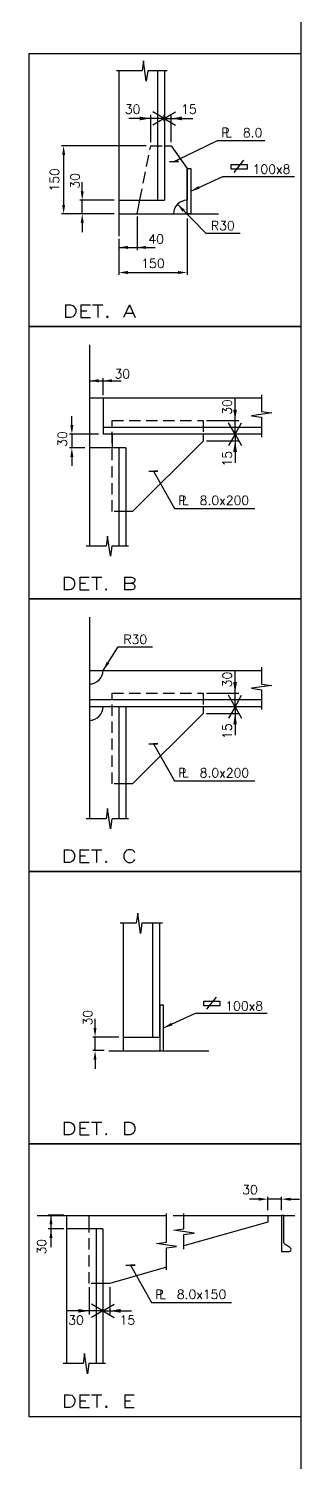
# Model space of a CAD drawing. Extents: x 53504 to 217282, y 25397 to 142583.
# Drawn here: x 213034 to 216035, y 114745 to 130530 of the extents above; entities that cross this region are included whole.
import ezdxf
from ezdxf.enums import TextEntityAlignment as Align

# ---------------------------------------------------------------- set-up
doc = ezdxf.new("R2010")
doc.units = 0
doc.header["$LTSCALE"] = 250
doc.linetypes.add('DASHED', pattern=[0.75, 0.5, -0.25])
doc.layers.get('0').update_dxf_attribs({"linetype": 'CONTINUOUS'})
doc.layers.get('DEFPOINTS').update_dxf_attribs({"linetype": 'CONTINUOUS'})
for name, color, linetype in [('S0CO1', 1, 'CONTINUOUS'), ('S0CO2', 2, 'CONTINUOUS'), ('S0CO5', 4, 'CONTINUOUS'), ('S0DA1', 1, 'DASHED'), ('S0DIM', 2, 'CONTINUOUS'), ('S0TX2', 2, 'CONTINUOUS')]:
    doc.layers.add(name, color=color, linetype=linetype)
doc.styles.add('ROMANS', font='romans', dxfattribs={"height": 100})
doc.dimstyles.new('ROAR', dxfattribs={"dimscale": 0.4, "dimtxt": 150, "dimasz": 2.4, "dimexe": 100, "dimexo": 100, "dimgap": 400, "dimtad": 0, "dimdsep": 46, "dimtxsty": 'ROMANS', "dimblk1": 'PILB', "dimblk2": 'PILC', "dimsah": 1, "dimcen": 0, "dimclrd": 1, "dimclre": 1, "dimclrt": 2, "dimadec": 0, "dimazin": 0, "dimtfac": 1, "dimtmove": 2, "dimatfit": 3, "dimldrblk": 'PILB', "dimfxl": 100, "dimtvp": 100, "dimtolj": 1, "dimarcsym": 0})
doc.dimstyles.new('ROAR1', dxfattribs={"dimscale": 0.4, "dimtxt": 2, "dimasz": 2, "dimexe": 75, "dimexo": 75, "dimgap": 500, "dimtad": 0, "dimdsep": 46, "dimtxsty": 'ROMANS', "dimblk1": 'PILD', "dimblk2": 'PILC', "dimsah": 1, "dimcen": 0, "dimclrd": 1, "dimclre": 1, "dimclrt": 2, "dimadec": 0, "dimazin": 0, "dimtfac": 1, "dimtmove": 2, "dimatfit": 3, "dimldrblk": 'PILD', "dimfxl": 1, "dimtvp": 100, "dimtolj": 1, "dimarcsym": 0})
doc.dimstyles.get("Standard").update_dxf_attribs({"dimscale": 50, "dimtxt": 2, "dimasz": 2, "dimexe": 0.5, "dimexo": 1, "dimgap": 1, "dimtad": 1, "dimdsep": 46, "dimtxsty": 'ROMANS', "dimcen": 1.5, "dimclrd": 1, "dimclre": 1, "dimclrt": 2, "dimazin": 2, "dimtfac": 1, "dimtmove": 2, "dimatfit": 3, "dimfxl": 1, "dimtvp": 100, "dimtolj": 1, "dimarcsym": 0})

# ---------------------------------------------------------------- blocks, each defined once
blk = doc.blocks.new('PILD')
at = {"color": 1, "linetype": 'ByBlock'}
blk.add_line((0, 0), (250, 0), dxfattribs=at)
blk.add_solid([(125, 21), (125, -21), (0, 0)], dxfattribs=at)
blk = doc.blocks.new('PILC')
at = {"color": 1, "linetype": 'ByBlock'}
blk.add_line((0, 0), (-250, 0), dxfattribs=at)
blk.add_solid([(-125, 21), (-125, -21), (0, 0)], dxfattribs=at)
blk = doc.blocks.new('*D154')
at = {"layer": 'DEFPOINTS', "color": 0, "transparency": 16777216}
for p in [(214227, 128490), (214027, 128246), (214227, 128121)]:
    blk.add_point(p, dxfattribs=at)
at = {"layer": 'S0DIM', "color": 1, "lineweight": -2, "transparency": 16777216}
for p, q in [((214227, 128460), (214227, 128091)), ((214027, 128216), (214027, 128091)), ((214027, 128121), (214026, 128121)), ((214027, 128121), (214227, 128121)), ((214228, 128121), (214229, 128121))]:
    blk.add_line(p, q, dxfattribs=at)
at = {"layer": 'S0DIM', "color": 1, "lineweight": -2, "transparency": 16777216, "xscale": 0.8, "yscale": 0.8, "zscale": 0.8}
blk.add_blockref('PILD', (214027, 128121), dxfattribs=at)
at = {"layer": 'S0DIM', "color": 1, "lineweight": -2, "transparency": 16777216, "xscale": 0.8, "yscale": 0.8, "zscale": 0.8, "rotation": 180}
blk.add_blockref('PILC', (214227, 128121), dxfattribs=at)
at = {"layer": 'S0DIM', "color": 2, "transparency": 16777216, "insert": (214437, 128214), "char_height": 100, "attachment_point": 5, "style": 'ROMANS'}
blk.add_mtext('\\A1;40', dxfattribs=at)
blk = doc.blocks.new('*D155')
at = {"layer": 'DEFPOINTS', "color": 0, "transparency": 16777216}
for p in [(214777, 128490), (214027, 128246), (214777, 127845)]:
    blk.add_point(p, dxfattribs=at)
at = {"layer": 'S0CO1', "color": 1, "lineweight": -2, "transparency": 16777216}
for p, q in [((214777, 128440), (214777, 127820)), ((214027, 128196), (214027, 127820)), ((214127, 127845), (214677, 127845))]:
    blk.add_line(p, q, dxfattribs=at)
at = {"layer": 'S0CO1', "color": 1, "transparency": 16777216}
for points in [[(214127, 127862), (214127, 127828), (214027, 127845)], [(214677, 127862), (214677, 127828), (214777, 127845)]]:
    blk.add_solid(points, dxfattribs=at)
at = {"layer": 'S0CO1', "color": 2, "transparency": 16777216, "insert": (214402, 127945), "char_height": 100, "attachment_point": 5, "style": 'ROMANS'}
blk.add_mtext('\\A1;150', dxfattribs=at)
blk = doc.blocks.new('*D156')
at = {"layer": 'DEFPOINTS', "color": 0, "transparency": 16777216}
for p in [(214377, 129240), (213419, 128490), (214027, 128490)]:
    blk.add_point(p, dxfattribs=at)
at = {"layer": 'S0CO1', "color": 1, "lineweight": -2, "transparency": 16777216}
for p, q in [((214327, 129240), (213394, 129240)), ((213419, 129140), (213419, 128590)), ((213977, 128490), (213394, 128490))]:
    blk.add_line(p, q, dxfattribs=at)
at = {"layer": 'S0CO1', "color": 1, "transparency": 16777216}
for points in [[(213403, 129140), (213436, 129140), (213419, 129240)], [(213403, 128590), (213436, 128590), (213419, 128490)]]:
    blk.add_solid(points, dxfattribs=at)
at = {"layer": 'S0CO1', "color": 2, "transparency": 16777216, "insert": (213319, 128865), "char_height": 100, "attachment_point": 5, "rotation": 90, "style": 'ROMANS'}
blk.add_mtext('\\A1;150', dxfattribs=at)
blk = doc.blocks.new('PILB')
at = {"color": 1}
for q in [(130, 75), (130, -75)]:
    blk.add_line((0, 0), q, dxfattribs=at)
at = {"color": 1, "linetype": 'ByBlock'}
blk.add_line((0, 0), (250, 0), dxfattribs=at)
blk = doc.blocks.new('*D157')
at = {"layer": 'DEFPOINTS', "color": 0, "transparency": 16777216}
for p in [(214527, 129472), (214602, 129541), (214602, 129240)]:
    blk.add_point(p, dxfattribs=at)
at = {"layer": 'S0DIM', "color": 1, "lineweight": -2, "transparency": 16777216}
for p, q in [((214526, 129541), (214526, 129541)), ((214527, 129512), (214527, 129581)), ((214527, 129541), (214602, 129541)), ((214602, 129280), (214602, 129581)), ((214603, 129541), (214604, 129541))]:
    blk.add_line(p, q, dxfattribs=at)
at = {"layer": 'S0DIM', "color": 1, "lineweight": -2, "transparency": 16777216, "xscale": 0.9600000000000001, "yscale": 0.9600000000000001, "zscale": 0.9600000000000001}
blk.add_blockref('PILB', (214527, 129541), dxfattribs=at)
at = {"layer": 'S0DIM', "color": 1, "lineweight": -2, "transparency": 16777216, "xscale": 0.9600000000000001, "yscale": 0.9600000000000001, "zscale": 0.9600000000000001, "rotation": 180}
blk.add_blockref('PILC', (214602, 129541), dxfattribs=at)
at = {"layer": 'S0DIM', "color": 2, "transparency": 16777216, "insert": (214798, 129643), "char_height": 100, "attachment_point": 5, "style": 'ROMANS'}
blk.add_mtext('\\A1;15', dxfattribs=at)
blk = doc.blocks.new('*D158')
at = {"layer": 'DEFPOINTS', "color": 0, "transparency": 16777216}
for p in [(214377, 129541), (214527, 129472), (214377, 129240)]:
    blk.add_point(p, dxfattribs=at)
at = {"layer": 'S0DIM', "color": 1, "lineweight": -2, "transparency": 16777216}
for p, q in [((214376, 129541), (214376, 129541)), ((214377, 129280), (214377, 129581)), ((214527, 129541), (214377, 129541)), ((214527, 129512), (214527, 129581)), ((214528, 129541), (214529, 129541))]:
    blk.add_line(p, q, dxfattribs=at)
at = {"layer": 'S0DIM', "color": 1, "lineweight": -2, "transparency": 16777216, "xscale": 0.9600000000000001, "yscale": 0.9600000000000001, "zscale": 0.9600000000000001, "rotation": 180}
blk.add_blockref('PILB', (214527, 129541), dxfattribs=at)
at = {"layer": 'S0DIM', "color": 1, "lineweight": -2, "transparency": 16777216, "xscale": 0.9600000000000001, "yscale": 0.9600000000000001, "zscale": 0.9600000000000001}
blk.add_blockref('PILC', (214377, 129541), dxfattribs=at)
at = {"layer": 'S0DIM', "color": 2, "transparency": 16777216, "insert": (214178, 129643), "char_height": 100, "attachment_point": 5, "style": 'ROMANS'}
blk.add_mtext('\\A1;30', dxfattribs=at)
blk = doc.blocks.new('*D159')
at = {"layer": 'DEFPOINTS', "color": 0, "transparency": 16777216}
for p in [(213624, 128640), (214027, 128640), (214027, 128490)]:
    blk.add_point(p, dxfattribs=at)
at = {"layer": 'S0CO1', "color": 1, "lineweight": -2, "transparency": 16777216}
for p, q in [((213624, 128740), (213624, 128840)), ((213977, 128640), (213599, 128640)), ((213977, 128490), (213599, 128490)), ((213624, 128490), (213624, 128640)), ((213624, 128390), (213624, 128290))]:
    blk.add_line(p, q, dxfattribs=at)
at = {"layer": 'S0CO1', "color": 1, "transparency": 16777216}
for points in [[(213607, 128740), (213640, 128740), (213624, 128640)], [(213607, 128390), (213640, 128390), (213624, 128490)]]:
    blk.add_solid(points, dxfattribs=at)
at = {"layer": 'S0CO1', "color": 2, "transparency": 16777216, "insert": (213543, 128854), "char_height": 100, "attachment_point": 5, "rotation": 90, "style": 'ROMANS'}
blk.add_mtext('\\A1;30', dxfattribs=at)
blk = doc.blocks.new('FLST-2')
at = {"layer": 'S0TX2', "color": 1}
for p, q in [((-222, 65), (-117, 198)), ((-256, 101), (-256, 151)), ((-256, 151), (-81, 151)), ((-81, 101), (-256, 101)), ((-81, 151), (-81, 101))]:
    blk.add_line(p, q, dxfattribs=at)
at = {"layer": 'S0TX2', "style": 'ROMANS'}
blk.add_attdef('FL.ST', (-20, 50), '', height=100, dxfattribs=at)
blk = doc.blocks.new('PLDIM2')
at = {"layer": 'S0TX2', "style": 'ROMANS'}
for s, p in [('P', (-19, 0)), ('L', (23, 0))]:
    blk.add_text(s, height=100, dxfattribs=at).set_placement(p)
blk.add_attdef('XX.X', (168, -1), '', height=100, dxfattribs=at)
blk = doc.blocks.new('*D160')
at = {"layer": 'DEFPOINTS', "color": 0, "transparency": 16777216}
for p in [(213703, 126708), (213853, 126653), (213853, 126465)]:
    blk.add_point(p, dxfattribs=at)
at = {"layer": 'S0DIM', "color": 1, "lineweight": -2, "transparency": 16777216}
for p, q in [((213702, 126653), (213701, 126653)), ((213703, 126678), (213703, 126623)), ((213703, 126653), (213853, 126653)), ((213853, 126495), (213853, 126683)), ((213854, 126653), (213855, 126653))]:
    blk.add_line(p, q, dxfattribs=at)
at = {"layer": 'S0DIM', "color": 1, "lineweight": -2, "transparency": 16777216, "xscale": 0.8, "yscale": 0.8, "zscale": 0.8}
blk.add_blockref('PILD', (213703, 126653), dxfattribs=at)
at = {"layer": 'S0DIM', "color": 1, "lineweight": -2, "transparency": 16777216, "xscale": 0.8, "yscale": 0.8, "zscale": 0.8, "rotation": 180}
blk.add_blockref('PILC', (213853, 126653), dxfattribs=at)
at = {"layer": 'S0DIM', "color": 2, "transparency": 16777216, "insert": (214065, 126729), "char_height": 100, "attachment_point": 5, "style": 'ROMANS'}
blk.add_mtext('\\A1;30', dxfattribs=at)
blk = doc.blocks.new('*D161')
at = {"layer": 'DEFPOINTS', "color": 0, "transparency": 16777216}
for p in [(213853, 126065), (213510, 125915), (213703, 125915)]:
    blk.add_point(p, dxfattribs=at)
at = {"layer": 'S0CO1', "color": 1, "lineweight": -2, "transparency": 16777216}
for p, q in [((213510, 126165), (213510, 126265)), ((213803, 126065), (213485, 126065)), ((213510, 126065), (213510, 125915)), ((213653, 125915), (213485, 125915)), ((213510, 125815), (213510, 125715))]:
    blk.add_line(p, q, dxfattribs=at)
at = {"layer": 'S0CO1', "color": 1, "transparency": 16777216}
for points in [[(213493, 126165), (213526, 126165), (213510, 126065)], [(213493, 125815), (213526, 125815), (213510, 125915)]]:
    blk.add_solid(points, dxfattribs=at)
at = {"layer": 'S0CO1', "color": 2, "transparency": 16777216, "insert": (213405, 126011), "char_height": 100, "attachment_point": 5, "rotation": 90, "style": 'ROMANS'}
blk.add_mtext('\\A1;30', dxfattribs=at)
blk = doc.blocks.new('*D162')
at = {"layer": 'DEFPOINTS', "color": 0, "transparency": 16777216}
for p in [(214953, 125990), (215306, 125990), (215362, 126065)]:
    blk.add_point(p, dxfattribs=at)
at = {"layer": 'S0DIM', "color": 1, "lineweight": -2, "transparency": 16777216}
for p, q in [((214993, 125990), (215346, 125990)), ((215322, 126065), (215266, 126065)), ((215306, 126066), (215306, 126067)), ((215306, 126065), (215306, 125990)), ((215306, 125989), (215306, 125988))]:
    blk.add_line(p, q, dxfattribs=at)
at = {"layer": 'S0DIM', "color": 1, "lineweight": -2, "transparency": 16777216, "xscale": 0.9600000000000001, "yscale": 0.9600000000000001, "zscale": 0.9600000000000001}
for name, p, rotation in [('PILB', (215306, 126065), 270), ('PILC', (215306, 125990), 90)]:
    blk.add_blockref(name, p, dxfattribs=dict(at, rotation=rotation))
at = {"layer": 'S0DIM', "color": 2, "transparency": 16777216, "insert": (215219, 125795), "char_height": 100, "attachment_point": 5, "rotation": 90, "style": 'ROMANS'}
blk.add_mtext('\\A1;15', dxfattribs=at)
blk = doc.blocks.new('*D163')
at = {"layer": 'DEFPOINTS', "color": 0, "transparency": 16777216}
for p in [(214953, 126215), (215306, 126215), (215362, 126065)]:
    blk.add_point(p, dxfattribs=at)
at = {"layer": 'S0DIM', "color": 1, "lineweight": -2, "transparency": 16777216}
for p, q in [((214993, 126215), (215346, 126215)), ((215306, 126216), (215306, 126217)), ((215306, 126065), (215306, 126215)), ((215322, 126065), (215266, 126065)), ((215306, 126064), (215306, 126063))]:
    blk.add_line(p, q, dxfattribs=at)
at = {"layer": 'S0DIM', "color": 1, "lineweight": -2, "transparency": 16777216, "xscale": 0.9600000000000001, "yscale": 0.9600000000000001, "zscale": 0.9600000000000001}
for name, p, rotation in [('PILC', (215306, 126215), 270), ('PILB', (215306, 126065), 90)]:
    blk.add_blockref(name, p, dxfattribs=dict(at, rotation=rotation))
at = {"layer": 'S0DIM', "color": 2, "transparency": 16777216, "insert": (215219, 126364), "char_height": 100, "attachment_point": 5, "rotation": 90, "style": 'ROMANS'}
blk.add_mtext('\\A1;30', dxfattribs=at)
blk = doc.blocks.new('*D164')
at = {"layer": 'DEFPOINTS', "color": 0, "transparency": 16777216}
for p in [(214953, 122990), (215306, 122990), (215362, 123065)]:
    blk.add_point(p, dxfattribs=at)
at = {"layer": 'S0DIM', "color": 1, "lineweight": -2, "transparency": 16777216}
for p, q in [((214993, 122990), (215346, 122990)), ((215322, 123065), (215266, 123065)), ((215306, 123066), (215306, 123067)), ((215306, 123065), (215306, 122990)), ((215306, 122989), (215306, 122988))]:
    blk.add_line(p, q, dxfattribs=at)
at = {"layer": 'S0DIM', "color": 1, "lineweight": -2, "transparency": 16777216, "xscale": 0.9600000000000001, "yscale": 0.9600000000000001, "zscale": 0.9600000000000001}
for name, p, rotation in [('PILB', (215306, 123065), 270), ('PILC', (215306, 122990), 90)]:
    blk.add_blockref(name, p, dxfattribs=dict(at, rotation=rotation))
at = {"layer": 'S0DIM', "color": 2, "transparency": 16777216, "insert": (215219, 122795), "char_height": 100, "attachment_point": 5, "rotation": 90, "style": 'ROMANS'}
blk.add_mtext('\\A1;15', dxfattribs=at)
blk = doc.blocks.new('*D165')
at = {"layer": 'DEFPOINTS', "color": 0, "transparency": 16777216}
for p in [(214953, 123215), (215306, 123215), (215362, 123065)]:
    blk.add_point(p, dxfattribs=at)
at = {"layer": 'S0DIM', "color": 1, "lineweight": -2, "transparency": 16777216}
for p, q in [((214993, 123215), (215346, 123215)), ((215306, 123216), (215306, 123217)), ((215306, 123065), (215306, 123215)), ((215322, 123065), (215266, 123065)), ((215306, 123064), (215306, 123063))]:
    blk.add_line(p, q, dxfattribs=at)
at = {"layer": 'S0DIM', "color": 1, "lineweight": -2, "transparency": 16777216, "xscale": 0.9600000000000001, "yscale": 0.9600000000000001, "zscale": 0.9600000000000001}
for name, p, rotation in [('PILC', (215306, 123215), 270), ('PILB', (215306, 123065), 90)]:
    blk.add_blockref(name, p, dxfattribs=dict(at, rotation=rotation))
at = {"layer": 'S0DIM', "color": 2, "transparency": 16777216, "insert": (215219, 123364), "char_height": 100, "attachment_point": 5, "rotation": 90, "style": 'ROMANS'}
blk.add_mtext('\\A1;30', dxfattribs=at)
blk = doc.blocks.new('*D166')
at = {"layer": 'DEFPOINTS', "color": 0, "transparency": 16777216}
for p in [(213451, 117465), (213280, 117315), (213451, 117315)]:
    blk.add_point(p, dxfattribs=at)
at = {"layer": 'S0DIM', "color": 1, "lineweight": -2, "transparency": 16777216}
for p, q in [((213421, 117465), (213250, 117465)), ((213280, 117465), (213280, 117466)), ((213280, 117465), (213280, 117315)), ((213421, 117315), (213250, 117315)), ((213280, 117314), (213280, 117313))]:
    blk.add_line(p, q, dxfattribs=at)
at = {"layer": 'S0DIM', "color": 1, "lineweight": -2, "transparency": 16777216, "xscale": 0.8, "yscale": 0.8, "zscale": 0.8}
for name, p, rotation in [('PILD', (213280, 117465), 270), ('PILC', (213280, 117315), 90)]:
    blk.add_blockref(name, p, dxfattribs=dict(at, rotation=rotation))
at = {"layer": 'S0DIM', "color": 2, "transparency": 16777216, "insert": (213176, 117120), "char_height": 100, "attachment_point": 5, "rotation": 90, "style": 'ROMANS'}
blk.add_mtext('\\A1;30', dxfattribs=at)
blk = doc.blocks.new('HP100x7')
at = {"color": 0}
blk.add_lwpolyline([(0, 0), (0, -100), (20.5, -100, 0.767327), (23.5, -88.8), (9.5, -79.3, -0.267949), (7, -74.9), (7, 0)], format="xyb", close=True, dxfattribs=at)
blk = doc.blocks.new('*D167')
at = {"layer": 'DEFPOINTS', "color": 0, "transparency": 16777216}
for p in [(215666, 117643), (215666, 117472), (215816, 117472)]:
    blk.add_point(p, dxfattribs=at)
at = {"layer": 'S0CO1', "color": 1, "lineweight": -2, "transparency": 16777216}
for p, q in [((215566, 117643), (215466, 117643)), ((215666, 117522), (215666, 117668)), ((215816, 117643), (215666, 117643)), ((215816, 117522), (215816, 117668)), ((215916, 117643), (216016, 117643))]:
    blk.add_line(p, q, dxfattribs=at)
at = {"layer": 'S0CO1', "color": 1, "transparency": 16777216}
for points in [[(215566, 117659), (215566, 117626), (215666, 117643)], [(215916, 117659), (215916, 117626), (215816, 117643)]]:
    blk.add_solid(points, dxfattribs=at)
at = {"layer": 'S0CO1', "color": 2, "transparency": 16777216, "insert": (215471, 117747), "char_height": 100, "attachment_point": 5, "style": 'ROMANS'}
blk.add_mtext('\\A1;30', dxfattribs=at)
blk = doc.blocks.new('*D168')
at = {"layer": 'DEFPOINTS', "color": 0, "transparency": 16777216}
for p in [(213926, 116714), (213851, 116482), (213926, 116413)]:
    blk.add_point(p, dxfattribs=at)
at = {"layer": 'S0DIM', "color": 1, "lineweight": -2, "transparency": 16777216}
for p, q in [((213926, 116674), (213926, 116373)), ((213850, 116413), (213849, 116413)), ((213851, 116442), (213851, 116373)), ((213851, 116413), (213926, 116413)), ((213927, 116413), (213928, 116413))]:
    blk.add_line(p, q, dxfattribs=at)
at = {"layer": 'S0DIM', "color": 1, "lineweight": -2, "transparency": 16777216, "xscale": 0.9600000000000001, "yscale": 0.9600000000000001, "zscale": 0.9600000000000001}
blk.add_blockref('PILB', (213851, 116413), dxfattribs=at)
at = {"layer": 'S0DIM', "color": 1, "lineweight": -2, "transparency": 16777216, "xscale": 0.9600000000000001, "yscale": 0.9600000000000001, "zscale": 0.9600000000000001, "rotation": 180}
blk.add_blockref('PILC', (213926, 116413), dxfattribs=at)
at = {"layer": 'S0DIM', "color": 2, "transparency": 16777216, "insert": (214121, 116311), "char_height": 100, "attachment_point": 5, "style": 'ROMANS'}
blk.add_mtext('\\A1;15', dxfattribs=at)
blk = doc.blocks.new('*D169')
at = {"layer": 'DEFPOINTS', "color": 0, "transparency": 16777216}
for p in [(213701, 116714), (213701, 116413), (213851, 116482)]:
    blk.add_point(p, dxfattribs=at)
at = {"layer": 'S0DIM', "color": 1, "lineweight": -2, "transparency": 16777216}
for p, q in [((213701, 116674), (213701, 116373)), ((213700, 116413), (213699, 116413)), ((213851, 116413), (213701, 116413)), ((213851, 116442), (213851, 116373)), ((213852, 116413), (213853, 116413))]:
    blk.add_line(p, q, dxfattribs=at)
at = {"layer": 'S0DIM', "color": 1, "lineweight": -2, "transparency": 16777216, "xscale": 0.9600000000000001, "yscale": 0.9600000000000001, "zscale": 0.9600000000000001}
blk.add_blockref('PILC', (213701, 116413), dxfattribs=at)
at = {"layer": 'S0DIM', "color": 1, "lineweight": -2, "transparency": 16777216, "xscale": 0.9600000000000001, "yscale": 0.9600000000000001, "zscale": 0.9600000000000001, "rotation": 180}
blk.add_blockref('PILB', (213851, 116413), dxfattribs=at)
at = {"layer": 'S0DIM', "color": 2, "transparency": 16777216, "insert": (213556, 116311), "char_height": 100, "attachment_point": 5, "style": 'ROMANS'}
blk.add_mtext('\\A1;30', dxfattribs=at)
blk = doc.blocks.new('*D215')
at = {"layer": 'DEFPOINTS', "color": 0, "transparency": 16777216}
for p in [(213765, 119428), (214077, 119428), (213917, 119278)]:
    blk.add_point(p, dxfattribs=at)
at = {"layer": 'S0CO1', "color": 1, "lineweight": -2, "transparency": 16777216}
for p, q in [((213765, 119528), (213765, 119628)), ((214027, 119428), (213740, 119428)), ((213765, 119278), (213765, 119428)), ((213867, 119278), (213740, 119278)), ((213765, 119178), (213765, 119078))]:
    blk.add_line(p, q, dxfattribs=at)
at = {"layer": 'S0CO1', "color": 1, "transparency": 16777216}
for points in [[(213748, 119528), (213781, 119528), (213765, 119428)], [(213748, 119178), (213781, 119178), (213765, 119278)]]:
    blk.add_solid(points, dxfattribs=at)
at = {"layer": 'S0CO1', "color": 2, "transparency": 16777216, "insert": (213683, 119641), "char_height": 100, "attachment_point": 5, "rotation": 90, "style": 'ROMANS'}
blk.add_mtext('\\A1;30', dxfattribs=at)

msp = doc.modelspace()

# ---------------------------------------------------------------- linework, layer by layer
at = {"layer": 'S0CO1', "color": 6}
msp.add_line((216034.929, 92984.046), (216034.459, 141186.874), dxfattribs=at)
at = {"layer": 'S0CO1', "color": 0}
for p, q in [((214401.503, 119427.583), (214401.503, 120680.224)), ((214476.503, 119427.583), (214476.503, 120680.224)), ((214076.503, 119427.583), (214476.503, 119427.583))]:
    msp.add_line(p, q, dxfattribs=at)
for points in [[(213034.456, 127251.194), (216034.459, 127251.194), (216034.459, 130251.189), (213034.456, 130251.189)], [(213034.456, 124251.199), (216034.459, 124251.199), (216034.459, 127251.194), (213034.456, 127251.194)], [(213034.456, 121251.203), (216034.459, 121251.203), (216034.459, 124251.199), (213034.456, 124251.199)], [(213034.456, 118251.208), (216034.459, 118251.208), (216034.459, 121251.203), (213034.456, 121251.203)], [(213034.456, 115251.213), (216034.459, 115251.213), (216034.459, 118251.208), (213034.456, 118251.208)]]:
    msp.add_lwpolyline(points, close=True, dxfattribs=at)
at = {"layer": 'S0CO1', "color": 0, "flags": 128}
for points in [[(214559.745, 130063.82), (214344.355, 130063.82), (214328.698, 129952.415), (214297.384, 130175.225), (214281.727, 130063.82), (214001.949, 130063.82)], [(215598.339, 126498.847), (215598.339, 126314.243), (215709.744, 126298.586), (215486.934, 126267.272), (215598.339, 126251.615), (215598.339, 126032.512)], [(214133.721, 124831.794), (213949.116, 124831.794), (213933.459, 124720.389), (213902.145, 124943.199), (213886.488, 124831.794), (213667.385, 124831.794)], [(215598.339, 123498.852), (215598.339, 123314.247), (215709.744, 123298.59), (215486.934, 123267.276), (215598.339, 123251.619), (215598.339, 123032.516)], [(214133.721, 121831.798), (213949.116, 121831.798), (213933.459, 121720.393), (213902.145, 121943.204), (213886.488, 121831.798), (213667.385, 121831.798)], [(214507.149, 120680.224), (214281.143, 120680.224), (214265.486, 120568.819), (214234.172, 120791.629), (214218.515, 120680.224), (214040.813, 120680.224)], [(214551.372, 116865.956), (214551.372, 117107.238), (214662.777, 117122.895), (214439.967, 117154.209), (214551.372, 117169.866), (214551.372, 117486.33)], [(214743.2, 117092.081), (214743.2, 117253.212), (214854.606, 117268.869), (214631.795, 117300.183), (214743.2, 117315.84), (214743.2, 117485.67)], [(213881.469, 115831.808), (213696.864, 115831.808), (213681.207, 115720.403), (213649.893, 115943.213), (213634.236, 115831.808), (213415.133, 115831.808)]]:
    msp.add_lwpolyline(points, dxfattribs=at)
at = {"layer": 'S0CO2', "color": 0}
for p, q in [((214452.426, 130063.82), (214452.426, 128640.115)), ((214527.426, 130063.82), (214527.426, 128640.115)), ((214027.426, 128640.115), (214527.426, 128640.115)), ((213853.075, 126464.663), (213853.075, 126064.664)), ((215598.339, 126139.664), (213853.075, 126139.664)), ((215598.339, 126064.664), (213853.075, 126064.664)), ((213953.073, 126064.664), (213953.073, 125914.664)), ((214103.073, 125914.664), (213703.075, 125914.664)), ((214028.073, 125914.664), (214028.073, 124831.794)), ((214103.073, 125914.664), (214103.073, 124831.794)), ((215598.339, 123139.669), (213703.075, 123139.669)), ((215598.339, 123064.669), (213703.075, 123064.669)), ((214028.073, 123064.669), (214028.073, 121831.798)), ((214103.073, 123064.669), (214103.073, 121831.798)), ((213700.821, 117314.677), (213700.821, 117464.677)), ((213850.821, 117314.677), (213450.823, 117314.677)), ((213775.821, 117314.677), (213775.821, 115831.808)), ((213850.821, 117314.677), (213850.821, 115831.808))]:
    msp.add_line(p, q, dxfattribs=at)
msp.add_lwpolyline([(214527.426, 129240.116), (214602.426, 129240.116), (214777.434, 128990.116), (214777.434, 128640.116, 0.414213562), (214627.434, 128490.116)], format="xyb", dxfattribs=at)
for points in [[(214777.434, 128490.116), (214777.434, 128990.116), (214817.434, 128990.116), (214817.434, 128490.116)], [(214516.503, 119277.583), (214516.503, 119777.583), (214476.503, 119777.583), (214476.503, 119277.583)]]:
    msp.add_lwpolyline(points, close=True, dxfattribs=at)
for points in [[(214227.426, 128490.115), (214257.426, 128640.115)], [(214953.073, 126064.664), (214953.073, 125989.664), (214178.073, 125214.664), (214103.073, 125214.664)], [(214953.073, 123064.669), (214953.073, 122989.669), (214178.073, 122214.669), (214103.073, 122214.669)], [(215665.834, 117464.677), (215665.834, 117389.677), (214743.2, 117127.455)], [(214551.372, 116892.465), (213925.821, 116714.677), (213850.821, 116714.677)]]:
    msp.add_lwpolyline(points, dxfattribs=at)
for centre in [(213703.075, 123464.667), (213703.075, 123064.669)]:
    msp.add_arc(centre, 150, 270, 0, dxfattribs=at)
at = {"layer": 'S0CO5', "color": 0}
for p, q in [((214027.426, 130063.82), (214027.426, 128245.693)), ((214027.426, 128490.115), (215122.743, 128490.115)), ((213703.075, 127049.839), (213703.075, 124831.794)), ((213703.075, 126464.663), (215598.339, 126464.663)), ((213703.075, 124049.844), (213703.075, 121831.798)), ((213703.075, 123464.667), (215598.339, 123464.667)), ((214076.503, 119277.583), (214076.503, 120680.224)), ((213917.274, 119277.583), (215018.63, 119277.583)), ((213126.126, 117464.677), (214551.372, 117464.677)), ((213450.823, 117464.677), (213450.823, 115831.808)), ((214624.14, 117464.677), (215962.335, 117464.677))]:
    msp.add_line(p, q, dxfattribs=at)
at = {"layer": 'S0DA1', "color": 0}
for points in [[(214258.457, 128645.269), (214377.426, 129240.116), (214523.615, 129240.116)], [(214098.499, 125214.664), (213953.073, 125214.664), (213953.073, 126214.664), (214953.073, 126214.664), (214953.073, 126067.439)], [(214098.499, 122214.669), (213953.073, 122214.669), (213953.073, 123214.669), (214953.073, 123214.669), (214953.073, 123067.444)], [(213846.247, 116714.677), (213700.821, 116714.677), (213700.821, 117314.677)]]:
    msp.add_lwpolyline(points, dxfattribs=at)
at = {"layer": 'S0TX2', "color": 0}
for points in [[(214584.91, 129065.963), (214684.91, 129065.963), (214634.91, 129065.963), (215114.261, 129296.712), (215634.849, 129296.712)], [(214357.426, 125656.649), (214457.426, 125656.649), (214407.426, 125656.649), (214639.383, 125247.837), (215522.787, 125247.837)], [(214357.426, 122656.653), (214457.426, 122656.653), (214407.426, 122656.653), (214639.383, 122247.842), (215522.787, 122247.842)], [(214105.174, 116914.95), (214205.174, 116914.95), (214155.174, 116914.95), (214387.131, 116506.139), (215266.453, 116506.139)]]:
    msp.add_lwpolyline(points, dxfattribs=at)

# ---------------------------------------------------------------- block references
at = {"layer": 'S0CO2', "color": 0, "xscale": 4, "yscale": 4, "zscale": 4}
msp.add_blockref('HP100x7', (215815.834, 117464.677), dxfattribs=at)
at = {"layer": 'S0TX2', "color": 0}
ref = msp.add_blockref('PLDIM2', (215174.465, 129336.764), dxfattribs=at)
ref.add_attrib('XX.X', '8.0', (215391.461, 129335.305), dxfattribs={"height": 100, "style": 'ROMANS'})
for p in [(215518.813, 128882.707), (215217.882, 119670.175)]:
    msp.add_blockref('FLST-2', p, dxfattribs=at).add_auto_attribs({'FL.ST': '100x8'})
ref = msp.add_blockref('PLDIM2', (214699.587, 125287.89), dxfattribs=at)
ref.add_attrib('XX.X', '8.0x200', (214916.583, 125286.431), dxfattribs={"height": 100, "style": 'ROMANS'})
ref = msp.add_blockref('PLDIM2', (214699.587, 122287.894), dxfattribs=at)
ref.add_attrib('XX.X', '8.0x200', (214916.583, 122286.435), dxfattribs={"height": 100, "style": 'ROMANS'})
ref = msp.add_blockref('PLDIM2', (214447.335, 116546.191), dxfattribs=at)
ref.add_attrib('XX.X', '8.0x150', (214664.331, 116544.732), dxfattribs={"height": 100, "style": 'ROMANS'})

# ---------------------------------------------------------------- texts
at = {"layer": 'S0TX2', "color": 0, "style": 'ROMANS'}
for p in [(215040.366, 128360.879), (214077.326, 123807.521)]:
    msp.add_text('R30', height=100, dxfattribs=at).set_placement(p, align=Align.MIDDLE_LEFT)
at = {"layer": 'S0TX2', "color": 0, "style": 'ROMANS', "width": 1.35}
for s, p in [('DET. A', (213810.865, 127419.968)), ('DET. B', (213810.865, 124419.972)), ('DET. C', (213810.865, 121419.977)), ('DET. D', (213810.865, 118419.982)), ('DET. E', (213804.181, 115419.986))]:
    msp.add_text(s, height=140, rotation=360, dxfattribs=at).set_placement(p, align=Align.MIDDLE)

# ---------------------------------------------------------------- dimensions: what is measured, and where the dimension line sits
at = {"layer": 'S0CO1', "color": 0}
dim = msp.add_linear_dim(base=(213419.294, 128490.115), p1=(214377.426, 129240.116), p2=(214027.426, 128490.115), angle=90, text='150', dimstyle='STANDARD', dxfattribs=at)
dim.commit()
dim.dimension.update_dxf_attribs({"geometry": '*D156', "text_midpoint": (213319.294, 128865.115)})
for base, p1, p2, picture, middle in [((213623.678, 128640.115), (214027.426, 128490.115), (214027.426, 128640.115), '*D159', (213542.608, 128853.99)), ((213509.613, 125914.664), (213853.075, 126064.664), (213703.075, 125914.664), '*D161', (213405.362, 126010.946)), ((213764.505, 119427.583), (213917.274, 119277.583), (214076.503, 119427.583), '*D215', (213683.436, 119641.458))]:
    dim = msp.add_linear_dim(base=base, p1=p1, p2=p2, angle=90, text='30', dimstyle='STANDARD', dxfattribs=at)
    dim.commit()
    dim.dimension.update_dxf_attribs({"geometry": picture, "text_midpoint": middle, "dimtype": 160})
dim = msp.add_linear_dim(base=(214777.434, 127845.082), p1=(214027.426, 128245.693), p2=(214777.434, 128490.116), text='150', dimstyle='STANDARD', dxfattribs=at)
dim.commit()
dim.dimension.update_dxf_attribs({"geometry": '*D155', "text_midpoint": (214402.43, 127945.082)})
dim = msp.add_linear_dim(base=(215665.834, 117642.737), p1=(215815.834, 117472.247), p2=(215665.834, 117472.247), text='30', dimstyle='STANDARD', dxfattribs=at)
dim.commit()
dim.dimension.update_dxf_attribs({"geometry": '*D167', "text_midpoint": (215470.815, 117746.988), "dimtype": 160})
at = {"layer": 'S0DIM', "color": 0}
for base, p1, p2, angle, text, dimstyle, picture, middle in [((214377.426, 129540.527), (214527.426, 129471.618), (214377.426, 129240.116), 180, '30', 'ROAR', '*D158', (214178.191, 129643.228)), ((215306.237, 126214.664), (215362.318, 126064.664), (214953.073, 126214.664), 90, '30', 'ROAR', '*D163', (215219.139, 126363.974)), ((215306.237, 125989.664), (215362.318, 126064.664), (214953.073, 125989.664), 270, '15', 'ROAR', '*D162', (215219.139, 125794.531)), ((215306.237, 123214.669), (215362.318, 123064.669), (214953.073, 123214.669), 90, '30', 'ROAR', '*D165', (215219.139, 123363.979)), ((215306.237, 122989.669), (215362.318, 123064.669), (214953.073, 122989.669), 270, '15', 'ROAR', '*D164', (215219.139, 122794.535)), ((213280.332, 117314.677), (213450.823, 117464.677), (213450.823, 117314.677), 90, '30', 'ROAR1', '*D166', (213176.081, 117119.658)), ((213700.821, 116413.406), (213850.821, 116482.315), (213700.821, 116713.817), 180, '30', 'ROAR', '*D169', (213555.568, 116310.704))]:
    dim = msp.add_linear_dim(base=base, p1=p1, p2=p2, angle=angle, text=text, dimstyle=dimstyle, dxfattribs=at)
    dim.commit()
    dim.dimension.update_dxf_attribs({"geometry": picture, "text_midpoint": middle, "dimtype": 160})
for base, p1, p2, text, dimstyle, picture, middle in [((214602.426, 129540.527), (214527.426, 129471.618), (214602.426, 129240.116), '15', 'ROAR', '*D157', (214797.559, 129643.228)), ((214227.426, 128120.827), (214027.426, 128245.693), (214227.426, 128490.115), '40', 'ROAR1', '*D154', (214437.172, 128214.477)), ((213853.075, 126652.767), (213703.075, 126707.625), (213853.075, 126464.663), '30', 'ROAR1', '*D160', (214065.276, 126729.157)), ((213925.821, 116413.406), (213850.821, 116482.315), (213925.821, 116713.817), '15', 'ROAR', '*D168', (214120.955, 116310.704))]:
    dim = msp.add_linear_dim(base=base, p1=p1, p2=p2, text=text, dimstyle=dimstyle, dxfattribs=at)
    dim.commit()
    dim.dimension.update_dxf_attribs({"geometry": picture, "text_midpoint": middle, "dimtype": 160})

# ---------------------------------------------------------------- leaders
at = {"layer": 'S0CO1', "color": 0}
for points in [[(214817.434, 128740.116), (215170.874, 128901.264), (215958.996, 128901.264)], [(214671.368, 128596.182), (214982.397, 128277.005), (215361.801, 128277.005)], [(213853.075, 123464.667), (214019.357, 123723.647), (214398.761, 123723.647)], [(214516.503, 119527.583), (214869.942, 119688.731), (215658.064, 119688.731)]]:
    msp.add_leader(points, dimstyle='STANDARD', override={"dimgap": 1, "dimtad": 0}, dxfattribs=at)

doc.saveas('drawing.dxf')
